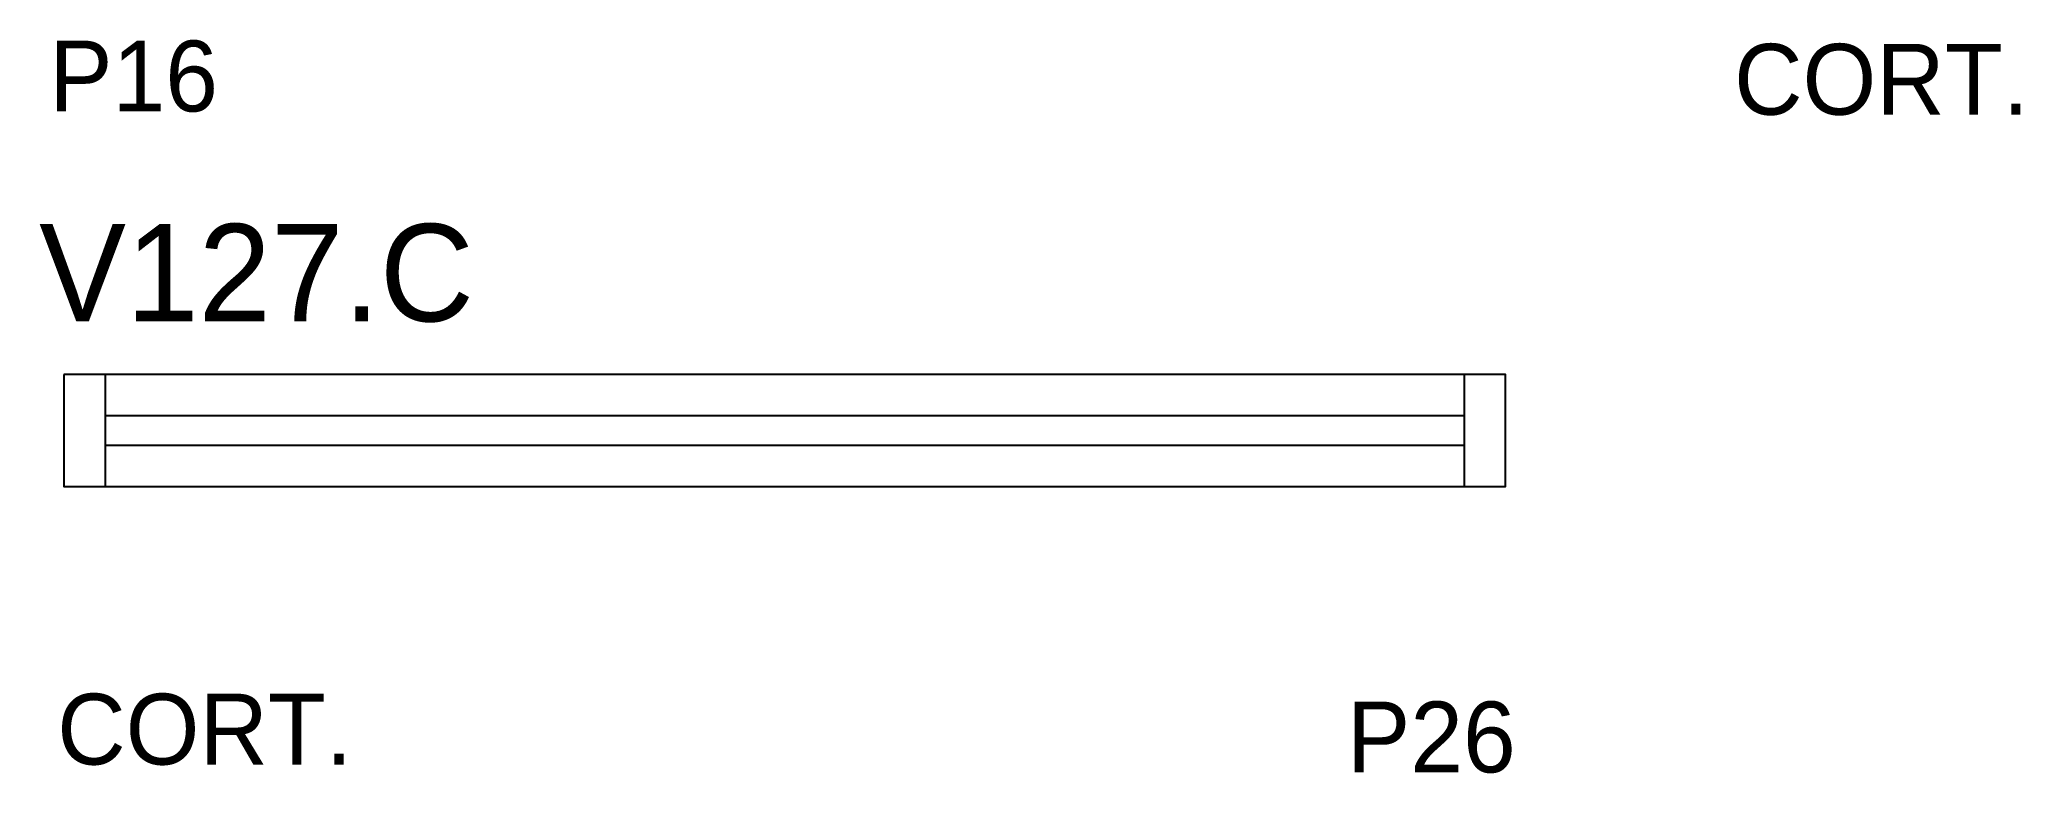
# Model space of a CAD drawing. Header units: metres. Extents: x 2533 to 2868, y 16185 to 16309.
import ezdxf

# ---------------------------------------------------------------- set-up
doc = ezdxf.new("R2010")
doc.units = ezdxf.units.M
for name, color, linetype in [('5', 7, 'Continuous'), ('NOMENCLATURA', 7, 'Continuous'), ('Painéis', 7, 'Continuous'), ('SARR_2.2x7', 7, 'Continuous')]:
    doc.layers.add(name, color=color, linetype=linetype)

msp = doc.modelspace()

# ---------------------------------------------------------------- linework, layer by layer
at = {"layer": 'Painéis', "color": 7, "lineweight": 25}
msp.add_lwpolyline([(2537.34, 16252.45), (2537.34, 16233.45), (2781.34, 16233.45), (2781.34, 16252.45), (2537.34, 16252.45)], dxfattribs=at)
at = {"layer": 'SARR_2.2x7', "color": 7, "lineweight": 25}
for p, q in [((2544.34, 16252.45), (2544.34, 16233.45)), ((2774.34, 16252.45), (2774.34, 16233.45)), ((2774.34, 16245.45), (2544.34, 16245.45)), ((2544.34, 16240.45), (2774.34, 16240.45))]:
    msp.add_line(p, q, dxfattribs=at)

# ---------------------------------------------------------------- texts
at = {"layer": '5', "color": 7, "lineweight": 25}
for s, p in [('P16', (2534.89, 16296.98)), ('CORT.', (2820.01, 16296.43)), ('CORT.', (2536.23, 16186.37)), ('P26', (2754.51, 16185.04))]:
    msp.add_text(s, height=12, dxfattribs=at).set_placement(p)
at = {"layer": 'NOMENCLATURA', "color": 7, "lineweight": 25}
msp.add_text('V127.C', height=16.5, dxfattribs=at).set_placement((2533.16, 16261.43))

doc.saveas('drawing.dxf')
